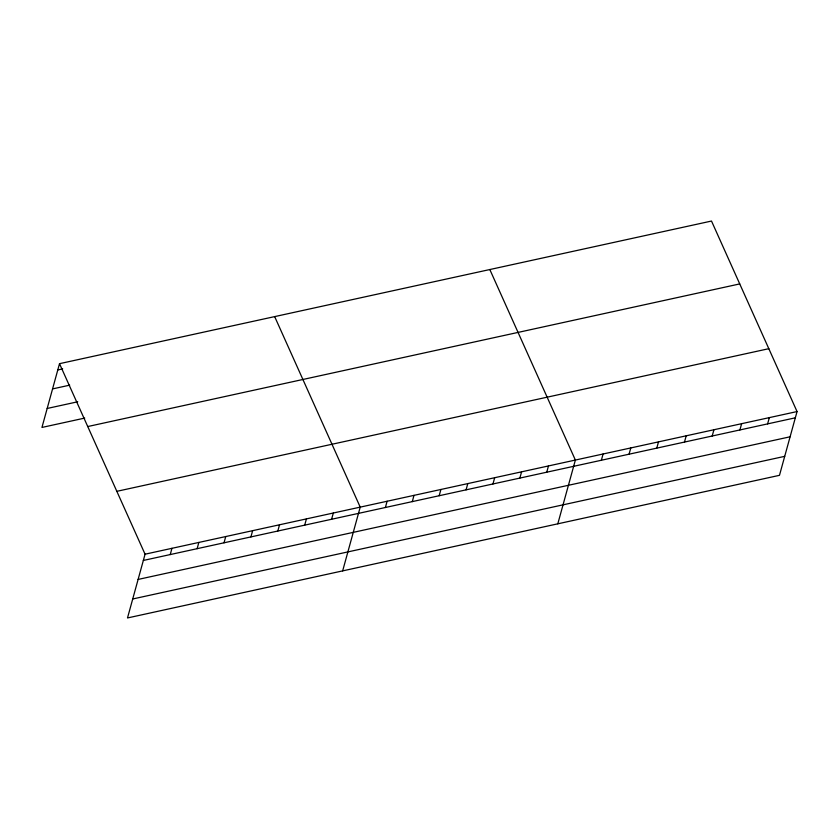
<?xml version="1.0" encoding="UTF-8"?>
<svg xmlns="http://www.w3.org/2000/svg" width="839" height="839" viewBox="0 0 839 839"><rect width="100%" height="100%" fill="white"/><g stroke="black" fill="none" stroke-linecap="round" stroke-linejoin="round"><path stroke-width="1.26" d="M59.517 363.675L145.063 554.201L127.497 617.955L779.483 475.325L797.05 411.561L711.503 221.045L59.517 363.675L41.95 427.439L84.739 418.084M170.233 554.569L171.953 548.318M197.123 548.685L198.853 542.434M224.023 542.802L225.743 536.551M250.913 536.918L252.633 530.668M277.814 531.035L279.534 524.784M304.704 525.151L306.424 518.89M331.594 519.268L333.324 513.007M342.658 570.887L360.214 507.123L274.668 316.607M385.384 507.501L387.115 501.24M412.285 501.617L414.005 495.356M439.175 495.734L440.905 489.473M466.075 489.85L467.795 483.589M492.965 483.967L494.685 477.706M519.865 478.083L521.585 471.822M546.755 472.2L548.475 465.939M557.809 523.819L575.376 460.055L489.829 269.539M601.364 460.254L603.084 453.993M629.072 454.193L630.792 447.932M656.78 448.131L658.5 441.87M684.488 442.069L686.208 435.808M712.196 436.007L713.926 429.746M739.904 429.946L741.634 423.685M767.612 423.884L769.342 417.623M57.786 369.936L62.684 368.866M52.563 388.908L69.679 385.164M47.173 408.467L77.744 401.776M87.738 426.548L739.736 283.918M116.831 491.329L768.818 348.688M145.063 554.201L797.05 411.561M143.333 560.452L795.33 417.822M138.11 579.434L790.097 436.794M132.719 598.983L784.717 456.343"/></g></svg>
